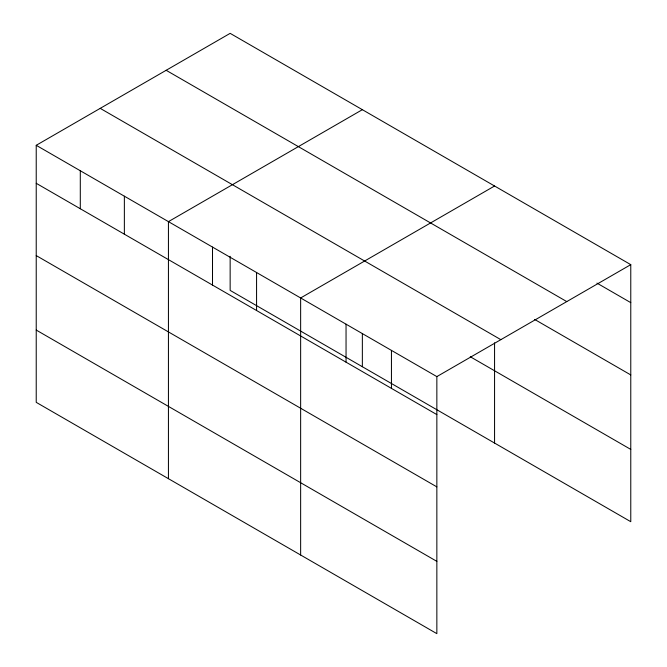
<?xml version="1.0" encoding="UTF-8"?>
<svg xmlns="http://www.w3.org/2000/svg" width="667" height="667" viewBox="0 0 667 667"><rect width="100%" height="100%" fill="white"/><g stroke="black" fill="none" stroke-linecap="round" stroke-linejoin="round"><path stroke-width="1" d="M36.226 145.306L436.852 376.605L436.852 633.65L36.226 402.351L36.226 145.306L230.148 33.35L630.774 264.649L630.774 521.694L230.148 290.395L230.148 256.311M362.356 109.68L168.434 221.636L168.434 478.681M494.564 186.01L300.642 297.966L300.642 555.011M436.852 376.605L630.774 264.649M596.94 283.108L630.774 302.643M166.15 70.293L566.783 301.592M534.626 319.418L630.774 374.929M100.217 108.362L500.85 339.661M470.277 356.745L630.774 449.408M36.226 183.3L436.852 414.599M36.226 255.586L436.852 486.885M36.226 330.065L436.852 561.364M494.564 342.838L494.564 443.046M391.446 350.392L391.446 388.386M362.356 333.675L362.356 366.717M346.048 324.179L346.048 362.173M256.57 272.52L256.57 310.514M212.506 247.082L212.506 285.076M124.362 196.198L124.362 234.184M80.298 170.752L80.298 208.746"/></g></svg>
